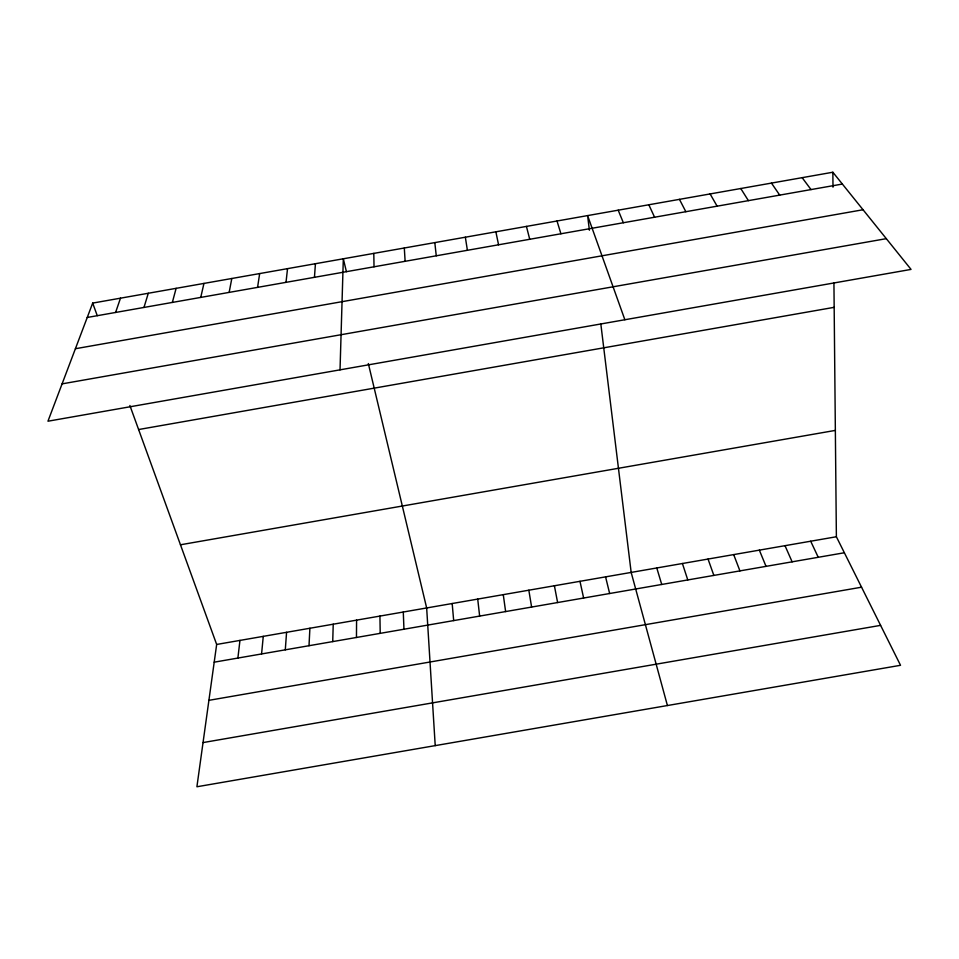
<?xml version="1.0" encoding="UTF-8"?>
<svg xmlns="http://www.w3.org/2000/svg" width="959" height="959" viewBox="0 0 959 959"><rect width="100%" height="100%" fill="white"/><g stroke="black" fill="none" stroke-linecap="round" stroke-linejoin="round"><path stroke-width="1.44" d="M356.46 637.471L356.58 620.137M332.725 641.595L333.229 624.201M340.025 369.85L343.322 258.786L346.403 271.661M309.002 645.719L309.901 628.253M314.456 277.319L315.427 263.713M285.291 649.83L286.573 632.305M261.579 653.954L263.269 636.356M286.01 282.354L287.532 268.64M237.892 658.066L239.954 640.408M129.873 405.477L216.662 644.46L196.907 786.764L900.525 665.294L836.38 536.752L833.934 283.073M257.575 287.376L259.661 273.579M229.153 292.399L231.802 278.506M200.743 297.41L203.955 283.42M172.344 302.433L176.12 288.347M143.97 307.443L148.297 293.262M115.595 312.454L120.486 298.177M92.687 303.092L47.95 421.217L911.05 269.407L832.856 172.236L92.687 303.092L97.255 315.679M87.245 317.465L842.362 184.044M75.401 348.728L863.04 209.745M62.095 383.864L886.308 238.659M138.599 429.536L834.162 307.336M180.46 544.784L835.349 430.399M216.662 644.46L836.38 536.752M214.205 662.178L844.364 552.756M208.906 700.334L861.554 587.196M203.044 742.578L880.59 625.364M802.144 177.667L811.026 189.582M771.456 183.085L779.715 195.121M740.768 188.515L748.404 200.647M710.104 193.934L717.116 206.173M679.451 199.352L685.841 211.699M810.691 541.224L818.243 557.287M648.823 204.77L654.589 217.225M785.013 545.683L792.122 561.83M759.348 550.142L766.025 566.361M618.195 210.189L623.35 222.74M733.683 554.602L739.928 570.893M624.86 319.743L587.603 215.595L589.389 230.22M708.042 559.061L713.856 575.412M682.412 563.508L687.783 579.943M557.011 221.002L560.919 233.78M656.783 567.968L661.734 584.475M667.416 705.536L631.166 572.415L600.849 324.142M526.431 226.408L529.728 239.282M605.573 576.862L609.648 593.513M368.328 363.533L426.659 607.958L435.218 745.622M579.979 581.31L583.623 598.032M495.875 231.814L498.56 244.797M554.398 585.757L557.611 602.552M528.829 590.205L531.61 607.059M465.343 237.209L467.393 250.299M503.271 594.652L505.621 611.578M477.714 599.087L479.644 616.086M434.811 242.603L436.261 255.801M452.18 603.523L453.679 620.593M404.302 247.997L405.13 261.304M403.283 612.022L403.955 629.224M379.932 616.086L380.208 633.36M373.806 253.392L374.022 266.794M832.856 172.236L832.999 187.173"/></g></svg>
